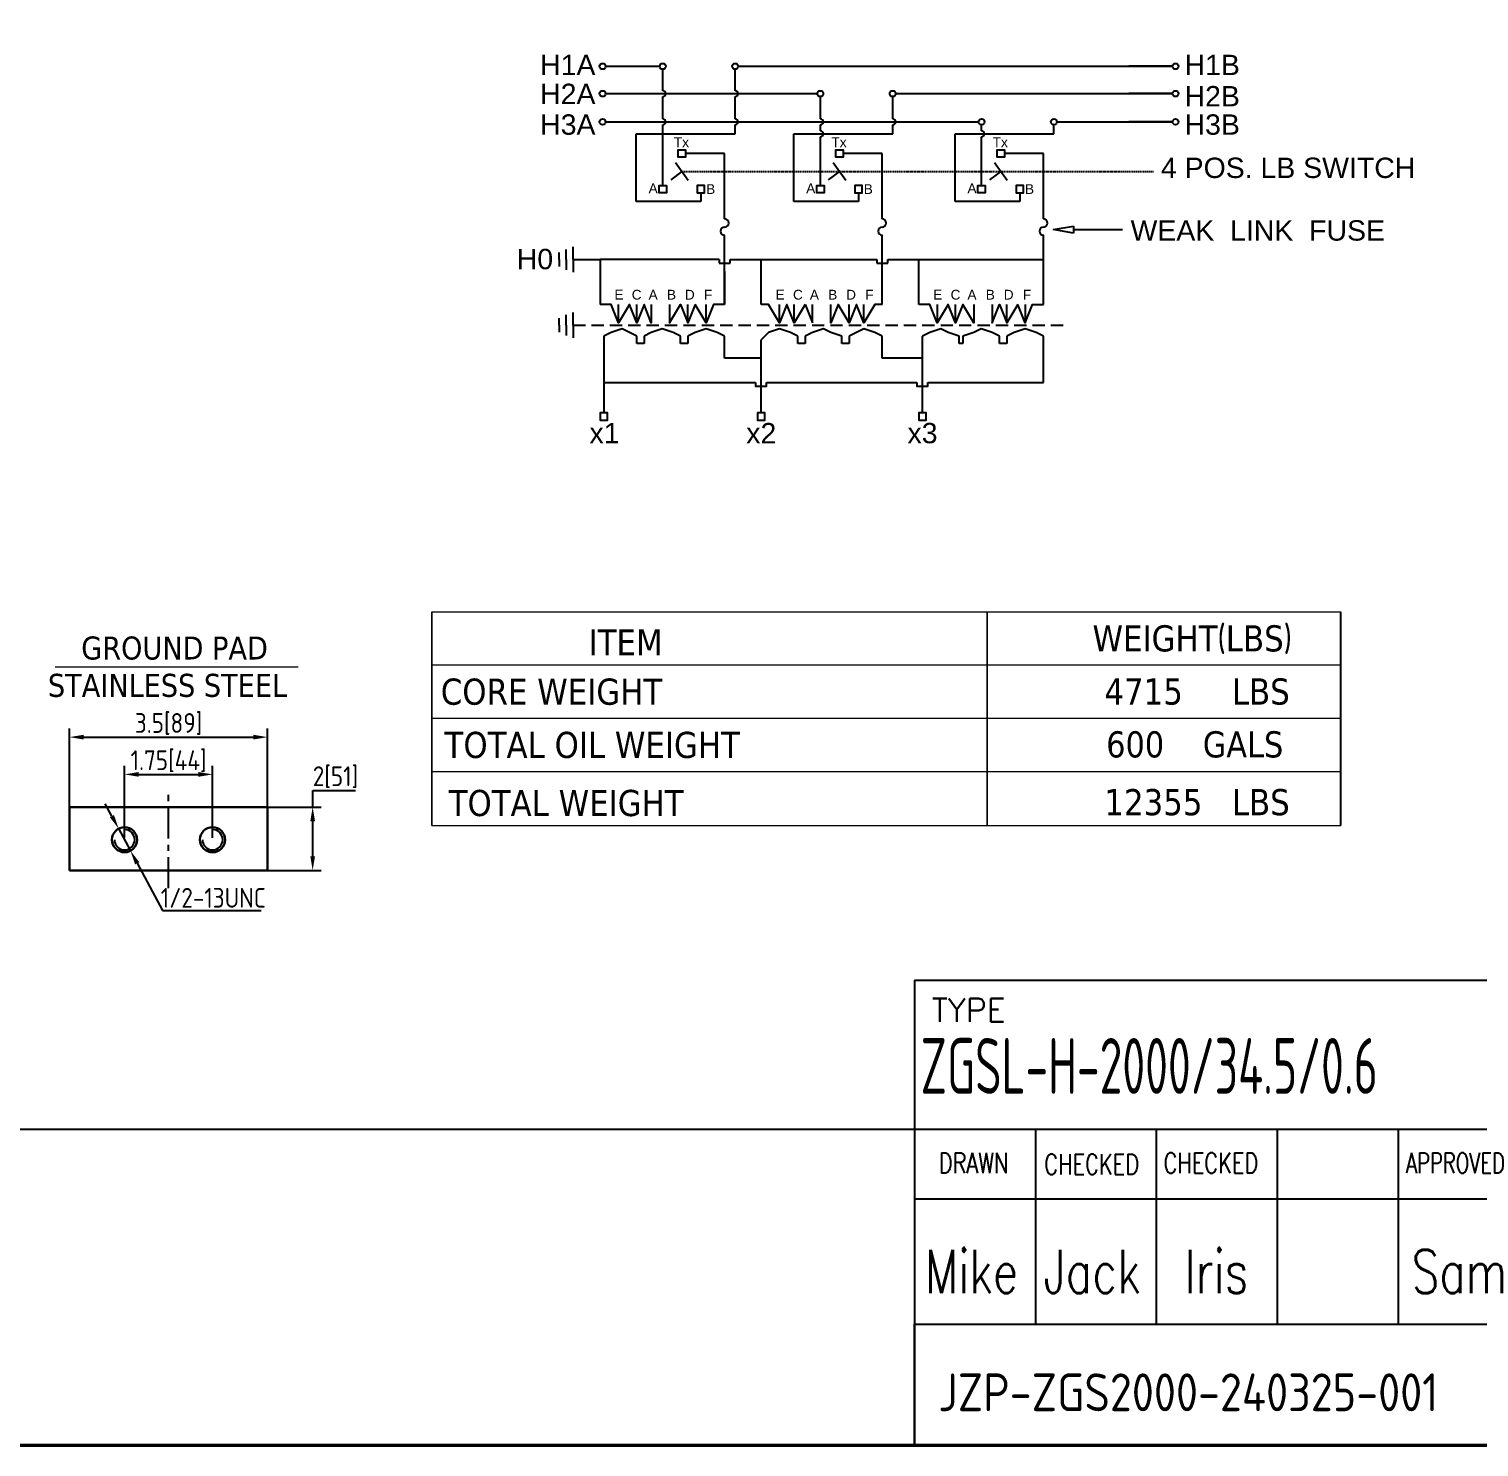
# Model space of a CAD drawing. Header units: inches. Extents: x 198356 to 209798, y -190593 to -183267.
# Drawn here: x 202421 to 206267, y -190326 to -186567 of the extents above; entities that cross this region are included whole.
import ezdxf
from ezdxf.enums import TextEntityAlignment as Align

# ---------------------------------------------------------------- set-up
doc = ezdxf.new("R2010")
doc.units = ezdxf.units.IN
doc.header["$LTSCALE"] = 13
doc.linetypes.add('CENTERX2', pattern=[101.6, 63.5, -12.7, 12.7, -12.7])
doc.linetypes.add('DASHED', pattern=[0.75, 0.5, -0.25])
for name, color, linetype in [('1', 4, 'Continuous'), ('2', 3, 'Continuous'), ('4虚线层', 6, 'DASHED')]:
    doc.layers.add(name, color=color, linetype=linetype)
doc.layers.add('标注、文本', color=3, linetype='Continuous', lineweight=25)
doc.layers.add('铁心', color=3, linetype='Continuous', lineweight=0)
doc.styles.add('Note Text (ANSI)', font='arial.ttf')
doc.styles.add('ROMANS', font='romans.shx', dxfattribs={"bigfont": 'whgtxt.shx'})
doc.styles.get("Standard").update_dxf_attribs({"font": 'gbenor.shx', "bigfont": 'gbcbig.shx'})
doc.styles.add('Tahoma$001', font='tahoma.ttf', dxfattribs={"height": 2.159784})
doc.styles.add('Tahoma_txtstyle_30.51_0_0', font='tahoma.ttf')
doc.dimstyles.new('郁文书', dxfattribs={"dimscale": 15, "dimtxt": 3.5, "dimasz": 2.5, "dimexe": 1.5, "dimexo": 0, "dimgap": 0.5, "dimtad": 1, "dimtoh": 1, "dimtxsty": 'Standard', "dimcen": 2.5, "dimclrd": 3, "dimclre": 3, "dimclrt": 2, "dimadec": 0, "dimazin": 0, "dimtfac": 1, "dimtmove": 0, "dimatfit": 2, "dimfxl": 1, "dimarcsym": 0})

# ---------------------------------------------------------------- blocks, each defined once
blk = doc.blocks.new('*D74')
at = {"layer": '1', "color": 3, "lineweight": -2}
for p, q in [((203173.2, -188629.7), (203173.2, -188585.5)), ((203173.2, -188585.5), (203286.8, -188585.5)), ((203053.5, -188629.7), (203195.7, -188629.7)), ((203173.2, -188760.2), (203173.2, -188667.2)), ((203053.5, -188797.7), (203195.7, -188797.7))]:
    blk.add_line(p, q, dxfattribs=at)
at = {"layer": '1', "color": 3}
for points in [[(203166.9, -188667.2), (203179.4, -188667.2), (203173.2, -188629.7)], [(203166.9, -188760.2), (203179.4, -188760.2), (203173.2, -188797.7)]]:
    blk.add_solid(points, dxfattribs=at)
at = {"layer": 'Defpoints', "color": 0}
for p in [(203053.5, -188629.7), (203053.5, -188797.7), (203173.2, -188797.7)]:
    blk.add_point(p, dxfattribs=at)
at = {"layer": '1', "color": 2, "insert": (203233.7, -188550.6), "char_height": 52.5, "attachment_point": 5}
blk.add_mtext('2[51]', dxfattribs=at)
blk = doc.blocks.new('*D75')
at = {"layer": '1', "color": 3, "lineweight": -2}
for p, q in [((202674.3, -188711.1), (202674.3, -188520.6)), ((202711.8, -188543.1), (202870.2, -188543.1)), ((202907.7, -188711.1), (202907.7, -188520.6))]:
    blk.add_line(p, q, dxfattribs=at)
at = {"layer": '1', "color": 3}
for points in [[(202711.8, -188536.9), (202711.8, -188549.4), (202674.3, -188543.1)], [(202870.2, -188536.9), (202870.2, -188549.4), (202907.7, -188543.1)]]:
    blk.add_solid(points, dxfattribs=at)
at = {"layer": 'Defpoints', "color": 0}
for p in [(202907.7, -188543.1), (202674.3, -188711.1), (202907.7, -188711.1)]:
    blk.add_point(p, dxfattribs=at)
at = {"layer": '1', "color": 2, "insert": (202791, -188508.3), "char_height": 52.5, "attachment_point": 5}
blk.add_mtext('1.75[44]', dxfattribs=at)
blk = doc.blocks.new('*D76')
at = {"layer": '1', "color": 3, "lineweight": -2}
for p, q in [((202528.5, -188629.7), (202528.5, -188421.9)), ((203053.5, -188629.7), (203053.5, -188421.9)), ((202566, -188444.4), (203016, -188444.4))]:
    blk.add_line(p, q, dxfattribs=at)
at = {"layer": '1', "color": 3}
for points in [[(202566, -188438.1), (202566, -188450.6), (202528.5, -188444.4)], [(203016, -188438.1), (203016, -188450.6), (203053.5, -188444.4)]]:
    blk.add_solid(points, dxfattribs=at)
at = {"layer": 'Defpoints', "color": 0}
for p in [(203053.5, -188444.4), (202528.5, -188629.7), (203053.5, -188629.7)]:
    blk.add_point(p, dxfattribs=at)
at = {"layer": '1', "color": 2, "insert": (202791, -188409.5), "char_height": 52.5, "attachment_point": 5}
blk.add_mtext('3.5[89]', dxfattribs=at)
blk = doc.blocks.new('*D81')
at = {"layer": '1', "color": 3, "lineweight": -2}
for p, q in [((202640.8, -188653.9), (202623, -188620.9)), ((202658.5, -188686.9), (202690.1, -188745.7)), ((202707.8, -188778.7), (202775.2, -188904.1)), ((202775.2, -188904.1), (203036.5, -188904.1))]:
    blk.add_line(p, q, dxfattribs=at)
at = {"layer": '1', "color": 3}
for points in [[(202646.3, -188651), (202635.3, -188656.9), (202658.5, -188686.9)], [(202713.3, -188775.8), (202702.3, -188781.7), (202690.1, -188745.7)]]:
    blk.add_solid(points, dxfattribs=at)
at = {"layer": 'Defpoints', "color": 0}
for p in [(202658.5, -188686.9), (202690.1, -188745.7)]:
    blk.add_point(p, dxfattribs=at)
at = {"layer": '1', "color": 2, "insert": (202909.6, -188870.4), "char_height": 52.5, "attachment_point": 5}
blk.add_mtext('1/2-13UNC', dxfattribs=at)

msp = doc.modelspace()

# ---------------------------------------------------------------- linework, layer by layer
at = {"layer": '1', "color": 1, "linetype": 'CENTERX2', "lineweight": -3, "ltscale": 0.1}
msp.add_line((202790.975, -188845.118), (202790.975, -188583.916), dxfattribs=at)
at = {"layer": '1', "const_width": 8.634}
msp.add_lwpolyline([(198997.156, -190321.999), (208469.476, -190321.999), (208469.476, -183513.769), (198997.156, -183513.769), (198997.156, -190321.999)], dxfattribs=at)
at = {"layer": '2', "linetype": 'Continuous'}
for p, q in [((203949.98, -186665.943), (204093.874, -186665.943)), ((204301.415, -186665.943), (205338.202, -186665.943)), ((205338.202, -186665.943), (205453.628, -186665.943)), ((205453.628, -186665.943), (205338.202, -186665.943)), ((203949.98, -186738.325), (204120.707, -186738.325)), ((204120.707, -186738.325), (204511.834, -186738.325)), ((204719.375, -186738.325), (205338.202, -186738.325)), ((205338.202, -186738.325), (205453.628, -186738.325)), ((205453.628, -186738.325), (205338.202, -186738.325)), ((203949.98, -186813.307), (204120.707, -186813.307)), ((204120.707, -186813.307), (204939.514, -186813.307)), ((205147.055, -186813.307), (205338.202, -186813.307)), ((205338.202, -186813.307), (205453.628, -186813.307)), ((205453.628, -186813.307), (205338.202, -186813.307)), ((204251.229, -187178.175), (204251.229, -187187.895)), ((204251.229, -187187.895), (204280.389, -187187.895)), ((204280.389, -187187.895), (204280.389, -187178.175)), ((204363.009, -187297.098), (204363.009, -187178.175)), ((204669.189, -187178.175), (204669.189, -187187.895)), ((204669.189, -187187.895), (204698.349, -187187.895)), ((204698.349, -187187.895), (204698.349, -187178.175)), ((204780.969, -187297.098), (204780.969, -187178.175))]:
    msp.add_line(p, q, dxfattribs=at)
at = {"layer": '2', "color": 3}
msp.add_line((205190.751, -187098.995), (205321.493, -187098.995), dxfattribs=at)
at = {"layer": '2'}
for p, q in [((204251.229, -187178.175), (203935.329, -187178.175)), ((204280.389, -187178.175), (204669.189, -187178.175)), ((204698.349, -187178.175), (205111.449, -187178.175)), ((204769.351, -189088.624), (208469.476, -189088.624)), ((204769.351, -189088.624), (204769.351, -190321.999)), ((198997.156, -189483.304), (208469.476, -189483.304)), ((205090.028, -189483.304), (205090.028, -190000.525)), ((205410.706, -189483.304), (205410.706, -190000.525)), ((205731.383, -189483.304), (205731.383, -190000.525)), ((206052.061, -189483.304), (206052.061, -190000.525)), ((204769.351, -189668.31), (206372.738, -189668.31)), ((204769.351, -190000.525), (206372.738, -190000.525)), ((204769.351, -190321.202), (204769.351, -190000.525))]:
    msp.add_line(p, q, dxfattribs=at)
at = {"layer": '2', "linetype": 'Continuous'}
for points in [[(204101.694, -186730.505), (204101.694, -186673.762)], [(204101.694, -186805.487), (204101.694, -186746.144)], [(204519.654, -186805.487), (204519.654, -186746.144)], [(204101.694, -186981.883), (204101.694, -186821.126)], [(204519.654, -186837.048), (204519.654, -186821.126)], [(204947.334, -186837.048), (204947.334, -186821.126)], [(204519.654, -186981.883), (204519.654, -186852.687)], [(204947.334, -186981.883), (204947.334, -186852.687)], [(204142.689, -186897.277), (204142.689, -186887.557), (204152.409, -186887.557), (204162.129, -186887.557), (204162.129, -186897.277), (204162.129, -186906.997), (204152.409, -186906.997), (204142.689, -186906.997), (204142.689, -186897.277)], [(204265.809, -187070.656), (204265.809, -186897.277)], [(204560.649, -186897.277), (204560.649, -186887.557), (204570.369, -186887.557), (204580.089, -186887.557), (204580.089, -186897.277), (204580.089, -186906.997), (204570.369, -186906.997), (204560.649, -186906.997), (204560.649, -186897.277)], [(204683.769, -187070.656), (204683.769, -186897.277)], [(204988.329, -186897.277), (204988.329, -186887.557), (204998.049, -186887.557), (205007.769, -186887.557), (205007.769, -186897.277), (205007.769, -186906.997), (204998.049, -186906.997), (204988.329, -186906.997), (204988.329, -186897.277)], [(205111.449, -187070.656), (205111.449, -186897.277)], [(204091.974, -186991.603), (204091.974, -186981.883), (204101.694, -186981.883), (204111.414, -186981.883), (204111.414, -186991.603), (204111.414, -187001.323), (204101.694, -187001.323), (204091.974, -187001.323), (204091.974, -186991.603)], [(204212.845, -186991.603), (204212.845, -186981.883), (204203.125, -186981.883), (204193.405, -186981.883), (204193.405, -186991.603), (204193.405, -187001.323), (204203.125, -187001.323), (204212.845, -187001.323), (204212.845, -186991.603)], [(204509.934, -186991.603), (204509.934, -186981.883), (204519.654, -186981.883), (204529.374, -186981.883), (204529.374, -186991.603), (204529.374, -187001.323), (204519.654, -187001.323), (204509.934, -187001.323), (204509.934, -186991.603)], [(204630.805, -186991.603), (204630.805, -186981.883), (204621.085, -186981.883), (204611.365, -186981.883), (204611.365, -186991.603), (204611.365, -187001.323), (204621.085, -187001.323), (204630.805, -187001.323), (204630.805, -186991.603)], [(204937.614, -186991.603), (204937.614, -186981.883), (204947.334, -186981.883), (204957.054, -186981.883), (204957.054, -186991.603), (204957.054, -187001.323), (204947.334, -187001.323), (204937.614, -187001.323), (204937.614, -186991.603)], [(205058.485, -186991.603), (205058.485, -186981.883), (205048.765, -186981.883), (205039.045, -186981.883), (205039.045, -186991.603), (205039.045, -187001.323), (205048.765, -187001.323), (205058.485, -187001.323), (205058.485, -186991.603)], [(204265.809, -187297.098), (204265.809, -187113.856)], [(204683.769, -187297.098), (204683.769, -187113.856)], [(205111.449, -187297.098), (205111.449, -187113.856)], [(203863.877, -187178.175), (203935.329, -187178.175)], [(203935.329, -187178.175), (203935.329, -187297.098)], [(204265.809, -187297.098), (204265.809, -187209.618), (204265.809, -187297.098)], [(204032.529, -187345.698), (204013.089, -187297.098), (203983.929, -187345.698), (203964.489, -187297.098), (203935.329, -187297.098)], [(203983.929, -187345.698), (203983.929, -187297.098)], [(204071.409, -187297.098), (204071.409, -187345.698), (204051.969, -187297.098), (204032.529, -187345.698), (204032.529, -187297.098)], [(204120.009, -187297.098), (204120.009, -187345.698), (204149.169, -187297.098), (204168.609, -187345.698), (204168.609, -187297.098)], [(204188.049, -187297.098), (204168.609, -187345.698)], [(204217.209, -187345.698), (204188.049, -187297.098)], [(204265.809, -187297.098), (204236.649, -187297.098), (204217.209, -187345.698), (204217.209, -187297.098)], [(204411.609, -187345.698), (204382.449, -187297.098), (204363.009, -187297.098)], [(204479.649, -187297.098), (204450.489, -187345.698), (204431.049, -187297.098), (204411.609, -187345.698), (204411.609, -187297.098)], [(204450.489, -187345.698), (204450.489, -187297.098)], [(204479.649, -187297.098), (204499.089, -187345.698)], [(204499.089, -187345.698), (204499.089, -187297.098)], [(204683.769, -187297.098), (204664.329, -187297.098), (204635.169, -187345.698), (204615.729, -187297.098), (204596.289, -187345.698), (204567.129, -187297.098), (204547.689, -187345.698), (204547.689, -187297.098)], [(204596.289, -187345.698), (204596.289, -187297.098)], [(204635.169, -187345.698), (204635.169, -187297.098)], [(204829.569, -187297.098), (204829.569, -187345.698), (204810.129, -187297.098), (204780.969, -187297.098)], [(204926.769, -187297.098), (204926.769, -187345.698), (204897.609, -187297.098), (204878.169, -187345.698), (204858.729, -187297.098), (204829.569, -187345.698)], [(204878.169, -187345.698), (204878.169, -187297.098)], [(204975.369, -187297.098), (204975.369, -187345.698), (204994.809, -187297.098), (205014.249, -187345.698), (205014.249, -187297.098)], [(205043.409, -187297.098), (205014.249, -187345.698)], [(205062.849, -187297.098), (205062.849, -187345.698), (205043.409, -187297.098)], [(205062.849, -187345.698), (205082.289, -187297.098), (205111.449, -187297.098)], [(204032.529, -187381.217), (204013.089, -187371.497), (203993.649, -187361.777), (203964.489, -187371.497), (203945.049, -187381.217)], [(204149.169, -187381.217), (204129.729, -187371.497), (204100.569, -187361.777), (204071.409, -187371.497), (204051.969, -187381.217)], [(204265.809, -187381.217), (204246.369, -187371.497), (204217.209, -187361.777), (204188.049, -187371.497), (204168.609, -187381.217)], [(204460.209, -187381.217), (204440.769, -187371.497), (204411.609, -187361.777), (204382.449, -187371.497), (204363.009, -187390.937)], [(204576.849, -187381.217), (204547.689, -187371.497), (204528.249, -187361.777), (204499.089, -187371.497), (204479.649, -187381.217)], [(204683.769, -187381.217), (204664.329, -187371.497), (204635.169, -187361.777), (204615.729, -187371.497), (204596.289, -187381.217)], [(204887.889, -187381.217), (204858.729, -187371.497), (204839.289, -187361.777), (204810.129, -187371.497), (204790.689, -187381.217)], [(204994.809, -187381.217), (204975.369, -187371.497), (204946.209, -187361.777), (204926.769, -187371.497), (204897.609, -187381.217)], [(205111.449, -187381.217), (205092.009, -187371.497), (205062.849, -187361.777), (205033.689, -187371.497), (205014.249, -187381.217)], [(203945.049, -187381.217), (203945.049, -187584.197)], [(204032.529, -187400.657), (204032.529, -187381.217)], [(204051.969, -187400.657), (204032.529, -187400.657)], [(204051.969, -187381.217), (204051.969, -187400.657)], [(204149.169, -187400.657), (204149.169, -187381.217)], [(204168.609, -187400.657), (204149.169, -187400.657)], [(204168.609, -187381.217), (204168.609, -187400.657)], [(204265.809, -187439.537), (204265.809, -187381.217)], [(204363.009, -187584.197), (204363.009, -187390.937)], [(204460.209, -187400.657), (204460.209, -187381.217)], [(204479.649, -187400.657), (204460.209, -187400.657)], [(204479.649, -187381.217), (204479.649, -187400.657)], [(204576.849, -187400.657), (204576.849, -187381.217)], [(204596.289, -187400.657), (204576.849, -187400.657)], [(204596.289, -187381.217), (204596.289, -187400.657)], [(204683.769, -187439.537), (204683.769, -187381.217)], [(204683.769, -187381.217), (204683.769, -187381.217)], [(204790.689, -187584.197), (204790.689, -187381.217)], [(204887.889, -187400.657), (204887.889, -187381.217)], [(204897.609, -187400.657), (204887.889, -187400.657)], [(204897.609, -187381.217), (204897.609, -187400.657)], [(204994.809, -187400.657), (204994.809, -187381.217)], [(205014.249, -187400.657), (204994.809, -187400.657)], [(205014.249, -187381.217), (205014.249, -187400.657)], [(205111.449, -187504.487), (205111.449, -187381.217)], [(205111.449, -187381.217), (205111.449, -187381.217)], [(204363.009, -187439.537), (204265.809, -187439.537)], [(204790.689, -187439.537), (204683.769, -187439.537)], [(204347.848, -187504.487), (204347.848, -187514.207), (204357.568, -187514.207), (204377.008, -187514.207), (204377.008, -187504.487)], [(204775.528, -187504.487), (204775.528, -187514.207), (204785.248, -187514.207), (204804.688, -187514.207), (204804.688, -187504.487)], [(203954.769, -187593.917), (203954.769, -187584.197), (203945.049, -187584.197), (203935.329, -187584.197), (203935.329, -187593.917), (203935.329, -187603.637), (203945.049, -187603.637), (203954.769, -187603.637), (203954.769, -187593.917)], [(204372.729, -187593.917), (204372.729, -187584.197), (204363.009, -187584.197), (204353.289, -187584.197), (204353.289, -187593.917), (204353.289, -187603.637), (204363.009, -187603.637), (204372.729, -187603.637), (204372.729, -187593.917)], [(204800.409, -187593.917), (204800.409, -187584.197), (204790.689, -187584.197), (204780.969, -187584.197), (204780.969, -187593.917), (204780.969, -187603.637), (204790.689, -187603.637), (204800.409, -187603.637), (204800.409, -187593.917)]]:
    msp.add_lwpolyline(points, dxfattribs=at)
at = {"layer": '2'}
for centre, start, end in [((204265.809, -187103.056), 90, 270), ((204265.809, -187081.456), 270, 90), ((204683.769, -187103.056), 90, 270), ((204683.769, -187081.456), 270, 90), ((205111.449, -187103.056), 90, 270), ((205111.449, -187081.456), 270, 90)]:
    msp.add_arc(centre, 10.8, start, end, dxfattribs=at)
at = {"layer": '4虚线层', "ltscale": 0.5}
msp.add_line((204152.409, -186944.44), (205404.965, -186944.44), dxfattribs=at)
at = {"layer": '4虚线层', "ltscale": 5}
msp.add_line((203863.877, -187352.224), (205168.03, -187352.224), dxfattribs=at)
at = {"layer": '标注、文本'}
for p, q in [((204293.596, -186730.505), (204293.596, -186673.762)), ((204293.596, -186805.487), (204293.596, -186746.144)), ((204711.556, -186805.487), (204711.556, -186746.144)), ((204293.596, -186844.867), (204293.596, -186821.126)), ((204711.556, -186844.867), (204711.556, -186821.126)), ((205139.236, -186844.867), (205139.236, -186821.126)), ((204031.402, -187024.553), (204031.402, -186844.867)), ((204031.402, -186844.867), (204293.596, -186844.867)), ((204449.362, -187024.553), (204449.362, -186844.867)), ((204449.362, -186844.867), (204711.556, -186844.867)), ((204877.042, -187024.553), (204877.042, -186844.867)), ((204877.042, -186844.867), (205139.236, -186844.867)), ((204265.809, -186897.277), (204162.129, -186897.277)), ((204683.769, -186897.277), (204580.089, -186897.277)), ((205111.449, -186897.277), (205007.769, -186897.277)), ((204135.566, -186921.055), (204169.252, -186967.825)), ((204553.526, -186921.055), (204587.212, -186967.825)), ((204981.206, -186921.055), (205014.892, -186967.825)), ((204152.409, -186944.44), (204122.726, -186966.623)), ((204570.369, -186944.44), (204540.686, -186966.623)), ((204998.049, -186944.44), (204968.366, -186966.623)), ((204203.125, -187001.323), (204203.125, -187024.553)), ((204621.085, -187001.323), (204621.085, -187024.553)), ((205048.765, -187001.323), (205048.765, -187024.553)), ((204203.125, -187024.553), (204031.402, -187024.553)), ((204621.085, -187024.553), (204449.362, -187024.553)), ((205048.765, -187024.553), (204877.042, -187024.553)), ((205136.751, -187098.995), (205190.751, -187089.995)), ((205190.751, -187089.995), (205190.751, -187107.995)), ((205190.751, -187107.995), (205136.751, -187098.995)), ((203827.185, -187178.175), (203827.185, -187159.817)), ((203845.531, -187178.175), (203845.531, -187151.155)), ((203863.877, -187178.175), (203863.877, -187144.615)), ((203827.185, -187178.175), (203827.185, -187196.532)), ((203845.531, -187178.175), (203845.531, -187205.194)), ((203863.877, -187178.175), (203863.877, -187211.734)), ((203845.531, -187352.224), (203845.531, -187325.205)), ((203863.877, -187352.224), (203863.877, -187318.665)), ((203827.185, -187352.224), (203827.185, -187333.867)), ((203827.185, -187352.224), (203827.185, -187370.581)), ((203845.531, -187352.224), (203845.531, -187379.243)), ((203863.877, -187352.224), (203863.877, -187385.783)), ((203945.049, -187504.487), (204347.848, -187504.487)), ((204377.008, -187504.487), (204775.528, -187504.487)), ((204804.688, -187504.487), (205111.449, -187504.487)), ((205900.01, -188679.087), (205900.01, -188111.835))]:
    msp.add_line(p, q, dxfattribs=at)
at = {"layer": '标注、文本', "color": 4, "lineweight": 30}
for p, q in [((202528.475, -188797.687), (202528.475, -188629.687)), ((202528.475, -188629.687), (203053.475, -188629.687)), ((203053.475, -188629.687), (203053.475, -188797.687)), ((203053.475, -188797.687), (202528.475, -188797.687))]:
    msp.add_line(p, q, dxfattribs=at)
at = {"layer": '标注、文本'}
for centre in [(203942.161, -186665.943), (204101.694, -186665.943), (204293.596, -186665.943), (205461.447, -186665.943), (203942.161, -186738.325), (204519.654, -186738.325), (204711.556, -186738.325), (205461.447, -186738.325), (203942.161, -186813.307), (204947.334, -186813.307), (205139.236, -186813.307), (205461.447, -186813.307)]:
    msp.add_circle(centre, 7.82, dxfattribs=at)
at = {"layer": '标注、文本', "color": 4, "lineweight": 30}
for centre in [(202674.293, -188716.312), (202907.656, -188716.312)]:
    msp.add_circle(centre, 33.337, dxfattribs=at)
at = {"layer": '标注、文本'}
for centre, radius, start in [((204101.694, -186738.325), 7.82, 270), ((204293.596, -186738.325), 7.82, 270), ((204101.694, -186813.307), 7.82, 270), ((204293.596, -186813.307), 7.82, 270), ((204519.654, -186813.307), 7.82, 270), ((204711.556, -186813.307), 7.82, 270), ((204519.654, -186844.867), 7.82, 270), ((204947.334, -186844.867), 7.82, 270), ((202674.293, -188716.312), 26.974, 180), ((202907.656, -188716.312), 26.974, 180)]:
    msp.add_arc(centre, radius, start, 90, dxfattribs=at)
at = {"layer": '铁心'}
for p, q in [((203489.591, -188111.835), (203489.591, -188347.603)), ((203489.591, -188347.603), (203489.591, -188111.835)), ((203489.591, -188111.835), (205900.01, -188111.835)), ((204962.429, -188111.835), (204962.429, -188300.45)), ((204962.429, -188300.45), (204962.429, -188111.835)), ((202489.859, -188258.347), (203134.495, -188258.347)), ((203489.591, -188252.622), (205900.01, -188252.622)), ((204962.429, -188518.287), (204962.429, -188300.45)), ((204962.429, -188300.45), (204962.429, -188518.287)), ((203489.591, -188679.087), (203489.591, -188347.603)), ((203489.591, -188347.603), (203489.591, -188679.087)), ((203489.591, -188393.994), (205900.01, -188393.994)), ((204962.429, -188679.087), (204962.429, -188518.287)), ((204962.429, -188518.287), (204962.429, -188679.087)), ((203489.591, -188535.367), (205900.01, -188535.367)), ((203489.591, -188679.087), (205900.01, -188679.087))]:
    msp.add_line(p, q, dxfattribs=at)

# ---------------------------------------------------------------- texts
at = {"layer": '1', "color": 4, "width": 0.7}
msp.add_text('ZGSL-H-2000/34.5/0.6', height=148.005, dxfattribs=at).set_placement((204785.716, -189390.041))
at = {"layer": '1', "color": 4, "true_color": 0x00ffff}
msp.add_text('JZP-ZGS2000-240325-001', height=100.2057, dxfattribs=at).set_placement((204832.37, -190231.449))
at = {"layer": '2', "style": 'Note Text (ANSI)'}
for s, p in [('H1A', (203923.28, -186689.198)), ('H2A', (203923.28, -186765.972)), ('H3A', (203923.28, -186847.312)), ('H0', (203810.975, -187203.87))]:
    msp.add_text(s, height=54, dxfattribs=at).set_placement(p, align=Align.RIGHT)
at = {"layer": '2', "linetype": 'Continuous', "style": 'Note Text (ANSI)'}
for s, p in [('H1B', (205632.354, -186689.198)), ('H2B', (205632.354, -186772.219)), ('H3B', (205632.354, -186847.312)), ('WEAK  LINK  FUSE', (206017.23, -187128.034))]:
    msp.add_text(s, height=54, dxfattribs=at).set_placement(p, align=Align.RIGHT)
at = {"layer": '2', "style": 'Note Text (ANSI)'}
for s, height, p in [('Tx', 25.92, (204151.208, -186867.318)), ('Tx', 25.92, (204569.168, -186867.318)), ('Tx', 25.92, (204996.848, -186867.318)), ('A', 25.92, (204076.205, -186989.425)), ('B', 25.92, (204228.838, -186991.34)), ('A', 25.92, (204494.165, -186989.425)), ('B', 25.92, (204646.798, -186991.34)), ('A', 25.92, (204921.845, -186989.425)), ('B', 25.92, (205074.478, -186991.34)), ('E', 25.92, (203985.52, -187271.178)), ('C', 25.92, (204032.529, -187271.42)), ('A', 25.92, (204076.181, -187271.42)), ('B', 25.92, (204124.855, -187271.42)), ('D', 25.92, (204173.455, -187271.42)), ('F', 25.92, (204222.055, -187271.42)), ('E', 25.92, (204413.2, -187271.178)), ('C', 25.92, (204460.209, -187271.42)), ('A', 25.92, (204503.861, -187271.42)), ('B', 25.92, (204552.535, -187271.42)), ('D', 25.92, (204601.135, -187271.42)), ('F', 25.92, (204649.735, -187271.42)), ('E', 25.92, (204831.16, -187271.178)), ('C', 25.92, (204878.169, -187271.42)), ('A', 25.92, (204921.821, -187271.42)), ('B', 25.92, (204970.495, -187271.42)), ('D', 25.92, (205019.095, -187271.42)), ('F', 25.92, (205067.695, -187271.42)), ('x1', 54, (203947.231, -187638.197)), ('x2', 54, (204363.009, -187638.197)), ('x3', 54, (204790.689, -187638.197))]:
    msp.add_text(s, height=height, dxfattribs=at).set_placement(p, align=Align.MIDDLE)
at = {"layer": '2', "style": 'ROMANS'}
msp.add_text('TYPE', height=61.6688, dxfattribs=at).set_placement((204815.517, -189198.91))
for s, height, width, p in [('DRAWN', 54.2685, 0.75, (204833.623, -189600.515)), ('CHECKED', 54.2685, 0.75, (205113.618, -189603.955)), ('CHECKED', 54.2685, 0.75, (205429.917, -189600.515)), ('APPROVED', 54.2685, 0.7, (206072.885, -189600.515)), ('Mike', 114.6151, 0.75, (204797.152, -189918.289)), ('Jack', 114.6151, 0.75, (205111.785, -189918.289)), ('lris', 114.6151, 0.75, (205485.464, -189918.289)), ('Sam', 114.6151, 0.75, (206087.686, -189918.289))]:
    msp.add_text(s, height=height, dxfattribs=dict(at, width=width)).set_placement(p)
at = {"layer": '2', "linetype": 'Continuous', "insert": (205422.992, -186908.038), "char_height": 54, "width": 19116.13233, "attachment_point": 1, "style": 'Note Text (ANSI)'}
msp.add_mtext('4 POS. LB SWITCH', dxfattribs=at)
at = {"layer": '铁心'}
for s, height, style, p in [('ITEM', 69.3189, 'Tahoma_txtstyle_30.51_0_0', (203904.878, -188227.648)), ('GROUND PAD  ', 60.99226, 'Tahoma$001', (202559.3, -188238.599)), ('STAINLESS STEEL ', 60.99226, 'Tahoma$001', (202471.095, -188337.562)), ('CORE WEIGHT', 69.31887, 'Tahoma_txtstyle_30.51_0_0', (203512.889, -188358.427)), ('4715     LBS', 69.31887, 'Tahoma_txtstyle_30.51_0_0', (205273.037, -188358.056)), ('TOTAL OIL WEIGHT', 69.31887, 'Tahoma_txtstyle_30.51_0_0', (203523.041, -188499.586)), ('TOTAL WEIGHT', 69.31887, 'Tahoma_txtstyle_30.51_0_0', (203533.845, -188653.574)), ('12355   LBS', 69.31887, 'Tahoma_txtstyle_30.51_0_0', (205272.951, -188651.38))]:
    msp.add_text(s, height=height, dxfattribs=dict(at, style=style)).set_placement(p)
at = {"layer": '铁心', "insert": (205241.535, -188147.819), "char_height": 69.31887, "width": 820.79241, "attachment_point": 1, "style": 'Tahoma_txtstyle_30.51_0_0'}
msp.add_mtext('WEIGHT{\\Fgbenor,gbcbig|c134;(}LBS{\\Fgbenor,gbcbig|c134;)}', dxfattribs=at)
at = {"layer": '铁心', "insert": (205277.824, -188499.498), "char_height": 69.31887, "attachment_point": 7, "style": 'Tahoma_txtstyle_30.51_0_0'}
msp.add_mtext('{\\W0.9851;600    GALS}', dxfattribs=at)

# ---------------------------------------------------------------- dimensions: what is measured, and where the dimension line sits
at = {"layer": '1'}
for base, p1, p2, text, picture, middle in [((203053.475, -188444.356), (202528.475, -188629.687), (203053.475, -188629.687), '3.5[89]', '*D76', (202790.975, -188409.512)), ((202907.656, -188543.131), (202674.293, -188711.062), (202907.656, -188711.062), '1.75[44]', '*D75', (202790.975, -188508.287))]:
    dim = msp.add_linear_dim(base=base, p1=p1, p2=p2, text=text, dimstyle='郁文书', override={"dimarcsym": 1}, dxfattribs=at)
    dim.commit()
    dim.dimension.update_dxf_attribs({"geometry": picture, "text_midpoint": middle})
dim = msp.add_linear_dim(base=(203173.152, -188797.687), p1=(203053.475, -188629.687), p2=(203053.475, -188797.687), angle=90, text='2[51]', dimstyle='郁文书', override={"dimarcsym": 1}, dxfattribs=at)
dim.commit()
dim.dimension.update_dxf_attribs({"geometry": '*D74', "text_midpoint": (203233.707, -188585.459), "dimtype": 160})
dim = msp.add_diameter_dim_2p(p1=(202658.512, -188686.946), p2=(202690.074, -188745.677), text='1/2-13UNC', dimstyle='郁文书', override={"dimarcsym": 1}, dxfattribs=at)
dim.commit()
dim.dimension.update_dxf_attribs({"geometry": '*D81', "text_midpoint": (202909.611, -188904.149), "dimtype": 163})

doc.saveas('drawing.dxf')
